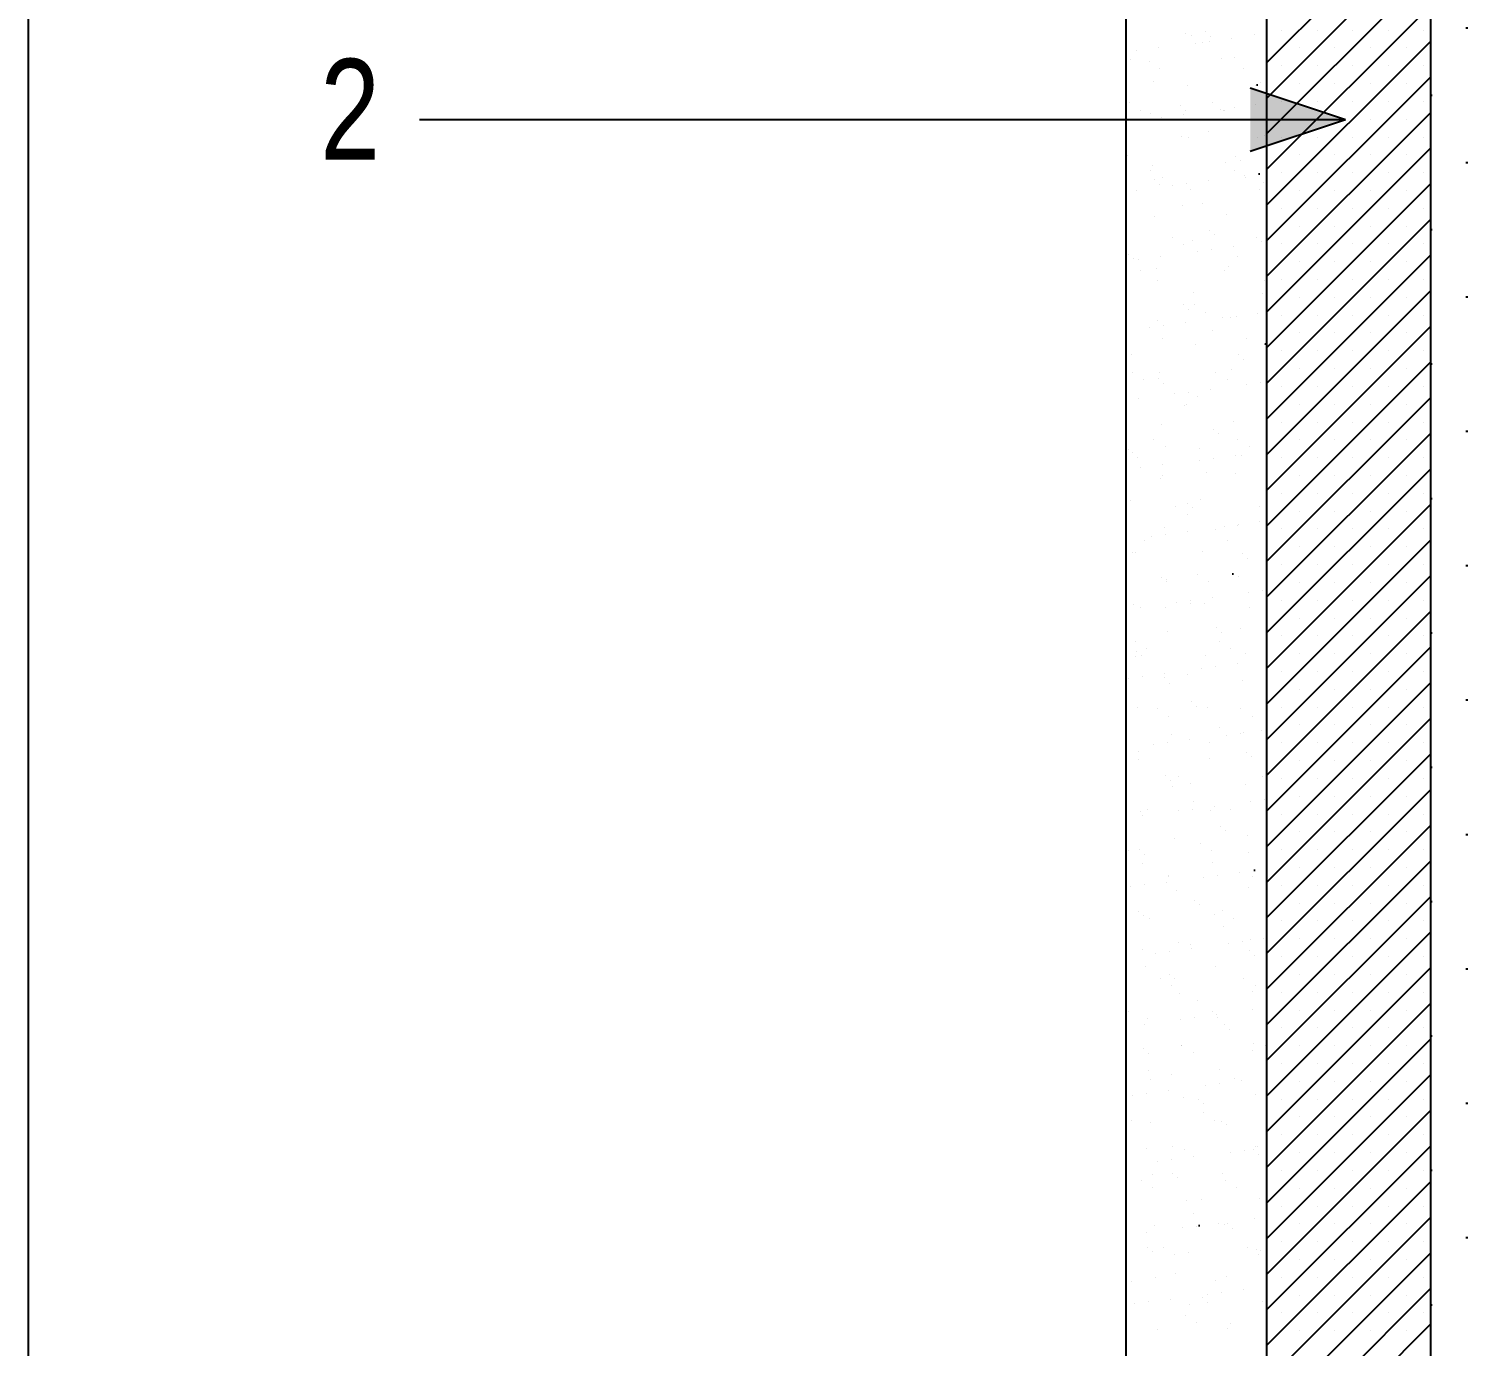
# Model space of a CAD drawing. Header units: millimetres. Extents: x -1928 to 11205, y 969 to 2843.
# Drawn here: x -1928.3 to -1841.6, y 1924.4 to 2004.3 of the extents above; entities that cross this region are included whole.
import ezdxf

# ---------------------------------------------------------------- set-up
doc = ezdxf.new("R2010")
doc.units = ezdxf.units.MM
doc.linetypes.add('DASHED', pattern=[19.05, 12.7, -6.35])
doc.linetypes.add('SOLID_LINE', pattern=[0])
for name, color, linetype in [('AHAT', 3, 'Continuous'), ('KIRMIM', 1, 'Continuous'), ('MIMARI', 2, 'SOLID_LINE'), ('YAZI', 7, 'Continuous')]:
    doc.layers.add(name, color=color, linetype=linetype)
doc.styles.add('2', font='wturkce.shx', dxfattribs={"height": 0.2})

msp = doc.modelspace()

# ---------------------------------------------------------------- hatches: boundary and pattern name
at = {"layer": 'AHAT', "linetype": 'Continuous'}
h = msp.add_hatch(dxfattribs=at)
h.set_pattern_fill('AR-SAND,_I', color=256, scale=8.148699, style=2)
h.set_pattern_definition([(37.5, (-8335.64, -735.584), (-0.513314, 15.701106), [0, -12.386022, 0, -13.852788, 0, -13.241635]), (7.5, (-8335.64, -735.584), (14.42138, 22.99682), [0, -6.681933, 0, -11.163717, 0, -4.278067]), (327.5, (-8345.663, -735.584), (25.376204, 0.046114), [0, -4.07435, 0, -14.667658, 0, -19.149442]), (317.5, (-8345.663, -735.584), (24.49602, 7.151914), [0, -2.037175, 0, -9.615464, 0, -11.000743])])
edge = h.paths.add_edge_path()
edge.add_line((-1861.742, 1856.866), (-1853.208, 1856.866))
edge.add_line((-1870.093, 1866.614), (-1870.093, 1856.866))
edge.add_line((-1870.093, 1866.614), (-1861.742, 1866.614))
edge.add_line((-1861.742, 2041.514), (-1853.208, 2041.514))
edge.add_line((-1870.093, 1856.866), (-1861.742, 1856.866))
edge.add_line((-1861.742, 2041.514), (-1861.742, 1856.866))
edge.add_line((-1853.208, 2041.514), (-1853.208, 1857.095))
at = {"layer": 'KIRMIM', "linetype": 'Continuous'}
h = msp.add_hatch(dxfattribs=at)
h.set_pattern_fill('CROSS,_I', color=256, scale=16.297397, style=2)
h.set_pattern_definition([(0, (-8335.64, -741.7406), (4.0743493, 4.0743493), [2.0371747, -6.111524]), (90, (-8334.6213, -742.759), (-4.0743493, 4.0743493), [2.0371747, -6.111524])])
edge = h.paths.add_edge_path()
edge.add_line((-1762.895, 2035.357), (-1762.895, 1855.473))
edge.add_line((-1843.272, 2035.357), (-1843.272, 1850.938))
at = {"layer": 'MIMARI', "linetype": 'Continuous'}
msp.add_hatch(color=256, dxfattribs=at).paths.add_polyline_path([(-1854.199, 2000.727), (-1854.199, 1996.878), (-1848.423, 1998.802)])

# ---------------------------------------------------------------- linework, layer by layer
at = {"layer": 'KIRMIM', "linetype": 'DASHED', "ltscale": 100}
for p, q in [((-1861.742, 2032.891), (-1861.742, 1856.866)), ((-1853.208, 2032.891), (-1853.208, 1857.095))]:
    msp.add_line(p, q, dxfattribs=at)
at = {"layer": 'MIMARI', "linetype": 'DASHED', "ltscale": 100}
msp.add_line((-1843.272, 2032.891), (-1843.272, 1857.095), dxfattribs=at)
at = {"layer": 'MIMARI', "linetype": 'Continuous'}
for p, q in [((-1853.208, 2002.268), (-1843.272, 2012.204)), ((-1853.208, 2000.107), (-1843.272, 2010.044)), ((-1853.208, 1997.947), (-1843.272, 2007.883)), ((-1853.208, 1995.786), (-1843.272, 2005.722)), ((-1852.309, 2004.248), (-1852.309, 2004.248)), ((-1850.149, 2004.248), (-1850.149, 2004.248)), ((-1847.988, 2004.248), (-1847.988, 2004.248)), ((-1845.827, 2004.248), (-1845.827, 2004.248)), ((-1843.666, 2004.248), (-1843.666, 2004.248)), ((-1858.126, 2004.023), (-1858.126, 2004.023)), ((-1857.783, 2003.921), (-1857.783, 2003.921)), ((-1857.527, 2003.456), (-1857.527, 2003.456)), ((-1857.096, 2003.483), (-1857.096, 2003.483)), ((-1856.888, 2004.142), (-1856.888, 2004.142)), ((-1856.679, 2003.568), (-1856.679, 2003.568)), ((-1856.588, 2003.867), (-1856.588, 2003.867)), ((-1855.354, 2003.742), (-1855.354, 2003.742)), ((-1853.957, 2004.003), (-1853.957, 2004.003)), ((-1853.208, 1993.625), (-1843.272, 2003.561)), ((-1861.066, 2002.99), (-1861.066, 2002.99)), ((-1859.741, 2003.164), (-1859.741, 2003.164)), ((-1855.922, 2002.495), (-1855.922, 2002.495)), ((-1855.17, 2002.568), (-1855.17, 2002.568)), ((-1851.229, 2003.167), (-1851.229, 2003.167)), ((-1849.068, 2003.167), (-1849.068, 2003.167)), ((-1846.908, 2003.167), (-1846.908, 2003.167)), ((-1844.747, 2003.167), (-1844.747, 2003.167)), ((-1861.487, 2002.437), (-1861.487, 2002.437)), ((-1860.324, 2002.336), (-1860.324, 2002.336)), ((-1859.697, 2001.898), (-1859.697, 2001.898)), ((-1854.622, 2001.907), (-1854.622, 2001.907)), ((-1852.309, 2002.087), (-1852.309, 2002.087)), ((-1850.149, 2002.087), (-1850.149, 2002.087)), ((-1847.988, 2002.087), (-1847.988, 2002.087)), ((-1845.827, 2002.087), (-1845.827, 2002.087)), ((-1843.666, 2002.087), (-1843.666, 2002.087)), ((-1860.069, 2001.138), (-1860.069, 2001.138)), ((-1858.023, 2000.882), (-1858.023, 2000.882)), ((-1853.854, 2000.862), (-1853.854, 2000.862)), ((-1853.548, 2001.082), (-1853.548, 2001.082)), ((-1853.247, 2000.806), (-1853.247, 2000.806)), ((-1853.208, 1991.464), (-1843.272, 2001.401)), ((-1851.229, 2001.006), (-1851.229, 2001.006)), ((-1849.068, 2001.006), (-1849.068, 2001.006)), ((-1846.908, 2001.006), (-1846.908, 2001.006)), ((-1844.747, 2001.006), (-1844.747, 2001.006)), ((-1848.423, 1998.802), (-1854.199, 2000.727)), ((-1852.309, 1999.926), (-1852.309, 1999.926)), ((-1850.149, 1999.926), (-1850.149, 1999.926)), ((-1847.988, 1999.926), (-1847.988, 1999.926)), ((-1845.827, 1999.926), (-1845.827, 1999.926)), ((-1843.666, 1999.926), (-1843.666, 1999.926)), ((-1861.542, 1999.831), (-1861.542, 1999.831)), ((-1860.855, 1999.393), (-1860.855, 1999.393)), ((-1860.221, 1999.196), (-1860.221, 1999.196)), ((-1858.447, 1999.651), (-1858.447, 1999.651)), ((-1858.238, 1999.143), (-1858.238, 1999.143)), ((-1858.147, 1999.376), (-1858.147, 1999.376)), ((-1856.467, 1999.84), (-1856.467, 1999.84)), ((-1856.025, 1999.434), (-1856.025, 1999.434)), ((-1855.82, 1999.354), (-1855.82, 1999.354)), ((-1855.78, 1999.402), (-1855.78, 1999.402)), ((-1855.176, 1999.546), (-1855.176, 1999.546)), ((-1853.851, 1999.72), (-1853.851, 1999.72)), ((-1853.208, 1989.304), (-1843.272, 1999.24)), ((-1848.423, 1998.802), (-1904.575, 1998.802)), ((-1860.412, 1998.857), (-1860.412, 1998.857)), ((-1859.563, 1998.968), (-1859.563, 1998.968)), ((-1848.423, 1998.802), (-1854.199, 1996.878)), ((-1851.229, 1998.846), (-1851.229, 1998.846)), ((-1849.068, 1998.846), (-1849.068, 1998.846)), ((-1846.908, 1998.846), (-1846.908, 1998.846)), ((-1844.747, 1998.846), (-1844.747, 1998.846)), ((-1858.381, 1997.817), (-1858.381, 1997.817)), ((-1857.921, 1997.742), (-1857.921, 1997.742)), ((-1856.729, 1998.077), (-1856.729, 1998.077)), ((-1853.752, 1997.722), (-1853.752, 1997.722)), ((-1853.305, 1997.826), (-1853.305, 1997.826)), ((-1852.309, 1997.765), (-1852.309, 1997.765)), ((-1850.149, 1997.765), (-1850.149, 1997.765)), ((-1847.988, 1997.765), (-1847.988, 1997.765)), ((-1845.827, 1997.765), (-1845.827, 1997.765)), ((-1843.666, 1997.765), (-1843.666, 1997.765)), ((-1861.628, 1996.646), (-1861.628, 1996.646)), ((-1855.107, 1996.59), (-1855.107, 1996.59)), ((-1853.208, 1987.143), (-1843.272, 1997.079)), ((-1851.229, 1996.685), (-1851.229, 1996.685)), ((-1849.068, 1996.685), (-1849.068, 1996.685)), ((-1846.908, 1996.685), (-1846.908, 1996.685)), ((-1844.747, 1996.685), (-1844.747, 1996.685)), ((-1860.226, 1995.75), (-1860.226, 1995.75)), ((-1860.119, 1996.056), (-1860.119, 1996.056)), ((-1855.717, 1996.214), (-1855.717, 1996.214)), ((-1855.151, 1995.759), (-1855.151, 1995.759)), ((-1854.806, 1996.315), (-1854.806, 1996.315)), ((-1852.309, 1995.605), (-1852.309, 1995.605)), ((-1850.149, 1995.605), (-1850.149, 1995.605)), ((-1847.988, 1995.605), (-1847.988, 1995.605)), ((-1845.827, 1995.605), (-1845.827, 1995.605)), ((-1843.666, 1995.605), (-1843.666, 1995.605)), ((-1860.006, 1995.16), (-1860.006, 1995.16)), ((-1859.705, 1994.885), (-1859.705, 1994.885)), ((-1859.539, 1995.312), (-1859.539, 1995.312)), ((-1858.909, 1994.835), (-1858.909, 1994.835)), ((-1858.061, 1994.946), (-1858.061, 1994.946)), ((-1856.736, 1995.121), (-1856.736, 1995.121)), ((-1854.522, 1995.412), (-1854.522, 1995.412)), ((-1854.463, 1995.321), (-1854.463, 1995.321)), ((-1853.674, 1995.524), (-1853.674, 1995.524)), ((-1853.388, 1995.016), (-1853.388, 1995.016)), ((-1853.208, 1984.982), (-1843.272, 1994.918)), ((-1861.123, 1994.543), (-1861.123, 1994.543)), ((-1857.818, 1994.602), (-1857.818, 1994.602)), ((-1853.649, 1994.582), (-1853.649, 1994.582)), ((-1851.229, 1994.524), (-1851.229, 1994.524)), ((-1849.068, 1994.524), (-1849.068, 1994.524)), ((-1846.908, 1994.524), (-1846.908, 1994.524)), ((-1844.747, 1994.524), (-1844.747, 1994.524)), ((-1858.288, 1993.585), (-1858.288, 1993.585)), ((-1857.064, 1993.736), (-1857.064, 1993.736)), ((-1855.614, 1993.074), (-1855.614, 1993.074)), ((-1852.309, 1993.444), (-1852.309, 1993.444)), ((-1850.149, 1993.444), (-1850.149, 1993.444)), ((-1847.988, 1993.444), (-1847.988, 1993.444)), ((-1845.827, 1993.444), (-1845.827, 1993.444)), ((-1843.666, 1993.444), (-1843.666, 1993.444)), ((-1860.016, 1992.915), (-1860.016, 1992.915)), ((-1856.665, 1992.099), (-1856.665, 1992.099)), ((-1853.208, 1982.821), (-1843.272, 1992.758)), ((-1851.229, 1992.363), (-1851.229, 1992.363)), ((-1849.068, 1992.363), (-1849.068, 1992.363)), ((-1846.908, 1992.363), (-1846.908, 1992.363)), ((-1844.747, 1992.363), (-1844.747, 1992.363)), ((-1858.91, 1991.668), (-1858.91, 1991.668)), ((-1858.222, 1991.231), (-1858.222, 1991.231)), ((-1857.715, 1991.462), (-1857.715, 1991.462)), ((-1856.365, 1991.824), (-1856.365, 1991.824)), ((-1853.834, 1991.678), (-1853.834, 1991.678)), ((-1853.546, 1991.442), (-1853.546, 1991.442)), ((-1852.309, 1991.283), (-1852.309, 1991.283)), ((-1850.149, 1991.283), (-1850.149, 1991.283)), ((-1847.988, 1991.283), (-1847.988, 1991.283)), ((-1845.827, 1991.283), (-1845.827, 1991.283)), ((-1843.666, 1991.283), (-1843.666, 1991.283)), ((-1861.565, 1990.669), (-1861.565, 1990.669)), ((-1861.264, 1990.393), (-1861.264, 1990.393)), ((-1860.945, 1990.347), (-1860.945, 1990.347)), ((-1859.62, 1990.521), (-1859.62, 1990.521)), ((-1857.406, 1990.813), (-1857.406, 1990.813)), ((-1856.558, 1990.925), (-1856.558, 1990.925)), ((-1855.233, 1991.099), (-1855.233, 1991.099)), ((-1854.947, 1990.525), (-1854.947, 1990.525)), ((-1853.208, 1980.661), (-1843.272, 1990.597)), ((-1860.824, 1989.645), (-1860.824, 1989.645)), ((-1859.913, 1989.775), (-1859.913, 1989.775)), ((-1855.748, 1989.654), (-1855.748, 1989.654)), ((-1855.512, 1989.934), (-1855.512, 1989.934)), ((-1851.229, 1990.203), (-1851.229, 1990.203)), ((-1849.068, 1990.203), (-1849.068, 1990.203)), ((-1846.908, 1990.203), (-1846.908, 1990.203)), ((-1844.747, 1990.203), (-1844.747, 1990.203)), ((-1859.846, 1989.094), (-1859.846, 1989.094)), ((-1853.325, 1989.038), (-1853.325, 1989.038)), ((-1852.309, 1989.122), (-1852.309, 1989.122)), ((-1850.149, 1989.122), (-1850.149, 1989.122)), ((-1847.988, 1989.122), (-1847.988, 1989.122)), ((-1845.827, 1989.122), (-1845.827, 1989.122)), ((-1843.666, 1989.122), (-1843.666, 1989.122)), ((-1857.613, 1988.321), (-1857.613, 1988.321)), ((-1853.444, 1988.301), (-1853.444, 1988.301)), ((-1853.208, 1978.5), (-1843.272, 1988.436)), ((-1851.229, 1988.042), (-1851.229, 1988.042)), ((-1849.068, 1988.042), (-1849.068, 1988.042)), ((-1846.908, 1988.042), (-1846.908, 1988.042)), ((-1844.747, 1988.042), (-1844.747, 1988.042)), ((-1858.224, 1987.608), (-1858.224, 1987.608)), ((-1857.924, 1987.333), (-1857.924, 1987.333)), ((-1857.593, 1987.587), (-1857.593, 1987.587)), ((-1856.906, 1987.15), (-1856.906, 1987.15)), ((-1855.055, 1986.903), (-1855.055, 1986.903)), ((-1853.73, 1987.077), (-1853.73, 1987.077)), ((-1852.309, 1986.962), (-1852.309, 1986.962)), ((-1850.149, 1986.962), (-1850.149, 1986.962)), ((-1847.988, 1986.962), (-1847.988, 1986.962)), ((-1845.827, 1986.962), (-1845.827, 1986.962)), ((-1843.666, 1986.962), (-1843.666, 1986.962)), ((-1860.291, 1986.214), (-1860.291, 1986.214)), ((-1859.811, 1986.635), (-1859.811, 1986.635)), ((-1859.442, 1986.325), (-1859.442, 1986.325)), ((-1858.117, 1986.5), (-1858.117, 1986.5)), ((-1856.506, 1986.033), (-1856.506, 1986.033)), ((-1855.904, 1986.791), (-1855.904, 1986.791)), ((-1855.409, 1986.793), (-1855.409, 1986.793)), ((-1853.208, 1976.339), (-1843.272, 1986.275)), ((-1859.507, 1985.564), (-1859.507, 1985.564)), ((-1857.51, 1985.181), (-1857.51, 1985.181)), ((-1854.432, 1985.573), (-1854.432, 1985.573)), ((-1853.341, 1985.161), (-1853.341, 1985.161)), ((-1851.229, 1985.881), (-1851.229, 1985.881)), ((-1849.068, 1985.881), (-1849.068, 1985.881)), ((-1846.908, 1985.881), (-1846.908, 1985.881)), ((-1844.747, 1985.881), (-1844.747, 1985.881)), ((-1861.405, 1984.603), (-1861.405, 1984.603)), ((-1854.884, 1984.547), (-1854.884, 1984.547)), ((-1852.309, 1984.801), (-1852.309, 1984.801)), ((-1850.149, 1984.801), (-1850.149, 1984.801)), ((-1847.988, 1984.801), (-1847.988, 1984.801)), ((-1845.827, 1984.801), (-1845.827, 1984.801)), ((-1843.666, 1984.801), (-1843.666, 1984.801)), ((-1861.352, 1983.497), (-1861.352, 1983.497)), ((-1859.708, 1983.495), (-1859.708, 1983.495)), ((-1856.277, 1983.506), (-1856.277, 1983.506)), ((-1855.306, 1983.653), (-1855.306, 1983.653)), ((-1854.584, 1984.272), (-1854.584, 1984.272)), ((-1853.208, 1974.178), (-1843.272, 1984.115)), ((-1851.229, 1983.72), (-1851.229, 1983.72)), ((-1849.068, 1983.72), (-1849.068, 1983.72)), ((-1846.908, 1983.72), (-1846.908, 1983.72)), ((-1844.747, 1983.72), (-1844.747, 1983.72)), ((-1860.665, 1983.059), (-1860.665, 1983.059)), ((-1859.783, 1983.117), (-1859.783, 1983.117)), ((-1859.483, 1982.841), (-1859.483, 1982.841)), ((-1855.59, 1983.069), (-1855.59, 1983.069)), ((-1854.401, 1982.769), (-1854.401, 1982.769)), ((-1853.553, 1982.881), (-1853.553, 1982.881)), ((-1852.309, 1982.64), (-1852.309, 1982.64)), ((-1850.149, 1982.64), (-1850.149, 1982.64)), ((-1847.988, 1982.64), (-1847.988, 1982.64)), ((-1845.827, 1982.64), (-1845.827, 1982.64)), ((-1843.666, 1982.64), (-1843.666, 1982.64)), ((-1861.673, 1981.987), (-1861.673, 1981.987)), ((-1861.002, 1981.9), (-1861.002, 1981.9)), ((-1858.788, 1982.192), (-1858.788, 1982.192)), ((-1857.94, 1982.303), (-1857.94, 1982.303)), ((-1857.407, 1982.041), (-1857.407, 1982.041)), ((-1856.615, 1982.478), (-1856.615, 1982.478)), ((-1853.238, 1982.021), (-1853.238, 1982.021)), ((-1853.208, 1972.018), (-1843.272, 1981.954)), ((-1858.191, 1981.483), (-1858.191, 1981.483)), ((-1858.065, 1981.542), (-1858.065, 1981.542)), ((-1851.229, 1981.56), (-1851.229, 1981.56)), ((-1849.068, 1981.56), (-1849.068, 1981.56)), ((-1846.908, 1981.56), (-1846.908, 1981.56)), ((-1844.747, 1981.56), (-1844.747, 1981.56)), ((-1859.606, 1980.354), (-1859.606, 1980.354)), ((-1856.443, 1980.056), (-1856.443, 1980.056)), ((-1855.204, 1980.513), (-1855.204, 1980.513)), ((-1852.309, 1980.479), (-1852.309, 1980.479)), ((-1850.149, 1980.479), (-1850.149, 1980.479)), ((-1847.988, 1980.479), (-1847.988, 1980.479)), ((-1845.827, 1980.479), (-1845.827, 1980.479)), ((-1843.666, 1980.479), (-1843.666, 1980.479)), ((-1860.036, 1979.416), (-1860.036, 1979.416)), ((-1856.142, 1979.78), (-1856.142, 1979.78)), ((-1854.961, 1979.425), (-1854.961, 1979.425)), ((-1853.208, 1969.857), (-1843.272, 1979.793)), ((-1851.229, 1979.399), (-1851.229, 1979.399)), ((-1849.068, 1979.399), (-1849.068, 1979.399)), ((-1846.908, 1979.399), (-1846.908, 1979.399)), ((-1844.747, 1979.399), (-1844.747, 1979.399)), ((-1861.571, 1978.846), (-1861.571, 1978.846)), ((-1861.342, 1978.625), (-1861.342, 1978.625)), ((-1861.042, 1978.35), (-1861.042, 1978.35)), ((-1859.349, 1978.978), (-1859.349, 1978.978)), ((-1857.305, 1978.901), (-1857.305, 1978.901)), ((-1856.437, 1978.282), (-1856.437, 1978.282)), ((-1855.112, 1978.456), (-1855.112, 1978.456)), ((-1854.724, 1978.481), (-1854.724, 1978.481)), ((-1854.274, 1978.988), (-1854.274, 1978.988)), ((-1852.309, 1978.319), (-1852.309, 1978.319)), ((-1850.149, 1978.319), (-1850.149, 1978.319)), ((-1847.988, 1978.319), (-1847.988, 1978.319)), ((-1845.827, 1978.319), (-1845.827, 1978.319)), ((-1843.666, 1978.319), (-1843.666, 1978.319)), ((-1861.672, 1977.592), (-1861.672, 1977.592)), ((-1860.824, 1977.704), (-1860.824, 1977.704)), ((-1859.499, 1977.878), (-1859.499, 1977.878)), ((-1857.285, 1978.17), (-1857.285, 1978.17)), ((-1856.875, 1977.402), (-1856.875, 1977.402)), ((-1855.101, 1977.373), (-1855.101, 1977.373)), ((-1853.208, 1967.696), (-1843.272, 1977.632)), ((-1859.624, 1977.051), (-1859.624, 1977.051)), ((-1859.503, 1977.214), (-1859.503, 1977.214)), ((-1851.229, 1977.238), (-1851.229, 1977.238)), ((-1849.068, 1977.238), (-1849.068, 1977.238)), ((-1846.908, 1977.238), (-1846.908, 1977.238)), ((-1844.747, 1977.238), (-1844.747, 1977.238)), ((-1861.468, 1975.706), (-1861.468, 1975.706)), ((-1857.202, 1975.761), (-1857.202, 1975.761)), ((-1852.309, 1976.158), (-1852.309, 1976.158)), ((-1850.149, 1976.158), (-1850.149, 1976.158)), ((-1847.988, 1976.158), (-1847.988, 1976.158)), ((-1845.827, 1976.158), (-1845.827, 1976.158)), ((-1843.666, 1976.158), (-1843.666, 1976.158)), ((-1858.72, 1975.335), (-1858.72, 1975.335)), ((-1858.033, 1974.897), (-1858.033, 1974.897)), ((-1858.002, 1975.564), (-1858.002, 1975.564)), ((-1857.701, 1975.289), (-1857.701, 1975.289)), ((-1853.645, 1975.344), (-1853.645, 1975.344)), ((-1853.208, 1965.535), (-1843.272, 1975.472)), ((-1851.229, 1975.077), (-1851.229, 1975.077)), ((-1849.068, 1975.077), (-1849.068, 1975.077)), ((-1846.908, 1975.077), (-1846.908, 1975.077)), ((-1844.747, 1975.077), (-1844.747, 1975.077)), ((-1859.4, 1974.074), (-1859.4, 1974.074)), ((-1856.283, 1973.99), (-1856.283, 1973.99)), ((-1855.783, 1974.148), (-1855.783, 1974.148)), ((-1854.998, 1974.233), (-1854.998, 1974.233)), ((-1854.934, 1974.26), (-1854.934, 1974.26)), ((-1853.61, 1974.434), (-1853.61, 1974.434)), ((-1852.309, 1973.997), (-1852.309, 1973.997)), ((-1850.149, 1973.997), (-1850.149, 1973.997)), ((-1847.988, 1973.997), (-1847.988, 1973.997)), ((-1845.827, 1973.997), (-1845.827, 1973.997)), ((-1843.666, 1973.997), (-1843.666, 1973.997)), ((-1860.634, 1973.312), (-1860.634, 1973.312)), ((-1860.17, 1973.571), (-1860.17, 1973.571)), ((-1859.321, 1973.682), (-1859.321, 1973.682)), ((-1857.996, 1973.857), (-1857.996, 1973.857)), ((-1855.559, 1973.321), (-1855.559, 1973.321)), ((-1853.208, 1963.375), (-1843.272, 1973.311)), ((-1861.365, 1972.566), (-1861.365, 1972.566)), ((-1861.183, 1972.56), (-1861.183, 1972.56)), ((-1857.099, 1972.62), (-1857.099, 1972.62)), ((-1854.661, 1972.504), (-1854.661, 1972.504)), ((-1854.361, 1972.228), (-1854.361, 1972.228)), ((-1851.229, 1972.917), (-1851.229, 1972.917)), ((-1849.068, 1972.917), (-1849.068, 1972.917)), ((-1846.908, 1972.917), (-1846.908, 1972.917)), ((-1844.747, 1972.917), (-1844.747, 1972.917)), ((-1852.309, 1971.836), (-1852.309, 1971.836)), ((-1850.149, 1971.836), (-1850.149, 1971.836)), ((-1847.988, 1971.836), (-1847.988, 1971.836)), ((-1845.827, 1971.836), (-1845.827, 1971.836)), ((-1843.666, 1971.836), (-1843.666, 1971.836)), ((-1859.56, 1971.073), (-1859.56, 1971.073)), ((-1859.298, 1970.934), (-1859.298, 1970.934)), ((-1859.26, 1970.798), (-1859.26, 1970.798)), ((-1857.404, 1971.254), (-1857.404, 1971.254)), ((-1856.717, 1970.816), (-1856.717, 1970.816)), ((-1854.896, 1971.092), (-1854.896, 1971.092)), ((-1853.208, 1961.214), (-1843.272, 1971.15)), ((-1851.229, 1970.756), (-1851.229, 1970.756)), ((-1849.068, 1970.756), (-1849.068, 1970.756)), ((-1846.908, 1970.756), (-1846.908, 1970.756)), ((-1844.747, 1970.756), (-1844.747, 1970.756)), ((-1858.667, 1969.549), (-1858.667, 1969.549)), ((-1857.819, 1969.66), (-1857.819, 1969.66)), ((-1856.494, 1969.835), (-1856.494, 1969.835)), ((-1854.28, 1970.126), (-1854.28, 1970.126)), ((-1853.432, 1970.238), (-1853.432, 1970.238)), ((-1852.309, 1969.676), (-1852.309, 1969.676)), ((-1850.149, 1969.676), (-1850.149, 1969.676)), ((-1847.988, 1969.676), (-1847.988, 1969.676)), ((-1845.827, 1969.676), (-1845.827, 1969.676)), ((-1843.666, 1969.676), (-1843.666, 1969.676)), ((-1861.263, 1969.426), (-1861.263, 1969.426)), ((-1860.881, 1969.257), (-1860.881, 1969.257)), ((-1859.318, 1969.231), (-1859.318, 1969.231)), ((-1857.842, 1969.499), (-1857.842, 1969.499)), ((-1856.997, 1969.48), (-1856.997, 1969.48)), ((-1854.242, 1969.24), (-1854.242, 1969.24)), ((-1853.208, 1959.053), (-1843.272, 1968.989)), ((-1856.22, 1968.012), (-1856.22, 1968.012)), ((-1854.793, 1967.952), (-1854.793, 1967.952)), ((-1851.229, 1968.595), (-1851.229, 1968.595)), ((-1849.068, 1968.595), (-1849.068, 1968.595)), ((-1846.908, 1968.595), (-1846.908, 1968.595)), ((-1844.747, 1968.595), (-1844.747, 1968.595)), ((-1861.163, 1967.164), (-1861.163, 1967.164)), ((-1859.195, 1967.794), (-1859.195, 1967.794)), ((-1856.088, 1967.173), (-1856.088, 1967.173)), ((-1855.92, 1967.737), (-1855.92, 1967.737)), ((-1852.309, 1967.515), (-1852.309, 1967.515)), ((-1850.149, 1967.515), (-1850.149, 1967.515)), ((-1847.988, 1967.515), (-1847.988, 1967.515)), ((-1845.827, 1967.515), (-1845.827, 1967.515)), ((-1843.666, 1967.515), (-1843.666, 1967.515)), ((-1861.16, 1966.285), (-1861.16, 1966.285)), ((-1861.119, 1966.582), (-1861.119, 1966.582)), ((-1860.819, 1966.307), (-1860.819, 1966.307)), ((-1860.476, 1966.726), (-1860.476, 1966.726)), ((-1856.894, 1966.34), (-1856.894, 1966.34)), ((-1855.4, 1966.735), (-1855.4, 1966.735)), ((-1854.502, 1966.438), (-1854.502, 1966.438)), ((-1853.208, 1956.892), (-1843.272, 1966.829)), ((-1851.229, 1966.434), (-1851.229, 1966.434)), ((-1849.068, 1966.434), (-1849.068, 1966.434)), ((-1846.908, 1966.434), (-1846.908, 1966.434)), ((-1844.747, 1966.434), (-1844.747, 1966.434)), ((-1859.378, 1965.235), (-1859.378, 1965.235)), ((-1857.164, 1965.527), (-1857.164, 1965.527)), ((-1856.316, 1965.639), (-1856.316, 1965.639)), ((-1854.991, 1965.813), (-1854.991, 1965.813)), ((-1852.309, 1965.354), (-1852.309, 1965.354)), ((-1850.149, 1965.354), (-1850.149, 1965.354)), ((-1847.988, 1965.354), (-1847.988, 1965.354)), ((-1845.827, 1965.354), (-1845.827, 1965.354)), ((-1843.666, 1965.354), (-1843.666, 1965.354)), ((-1861.551, 1964.949), (-1861.551, 1964.949)), ((-1860.703, 1965.061), (-1860.703, 1965.061)), ((-1859.401, 1965.007), (-1859.401, 1965.007)), ((-1859.092, 1964.653), (-1859.092, 1964.653)), ((-1858.001, 1965.15), (-1858.001, 1965.15)), ((-1854.69, 1964.812), (-1854.69, 1964.812)), ((-1853.208, 1954.732), (-1843.272, 1964.668)), ((-1857.779, 1963.521), (-1857.779, 1963.521)), ((-1851.229, 1964.274), (-1851.229, 1964.274)), ((-1849.068, 1964.274), (-1849.068, 1964.274)), ((-1846.908, 1964.274), (-1846.908, 1964.274)), ((-1844.747, 1964.274), (-1844.747, 1964.274)), ((-1861.057, 1963.145), (-1861.057, 1963.145)), ((-1859.847, 1963.083), (-1859.847, 1963.083)), ((-1859.159, 1962.645), (-1859.159, 1962.645)), ((-1857.478, 1963.246), (-1857.478, 1963.246)), ((-1856.792, 1963.2), (-1856.792, 1963.2)), ((-1854.771, 1963.092), (-1854.771, 1963.092)), ((-1854.084, 1962.654), (-1854.084, 1962.654)), ((-1852.309, 1963.193), (-1852.309, 1963.193)), ((-1850.149, 1963.193), (-1850.149, 1963.193)), ((-1847.988, 1963.193), (-1847.988, 1963.193)), ((-1845.827, 1963.193), (-1845.827, 1963.193)), ((-1843.666, 1963.193), (-1843.666, 1963.193)), ((-1856.061, 1961.947), (-1856.061, 1961.947)), ((-1853.489, 1961.791), (-1853.489, 1961.791)), ((-1853.208, 1952.571), (-1843.272, 1962.507)), ((-1851.229, 1962.113), (-1851.229, 1962.113)), ((-1849.068, 1962.113), (-1849.068, 1962.113)), ((-1846.908, 1962.113), (-1846.908, 1962.113)), ((-1844.747, 1962.113), (-1844.747, 1962.113)), ((-1860.049, 1960.928), (-1860.049, 1960.928)), ((-1859.2, 1961.039), (-1859.2, 1961.039)), ((-1858.99, 1961.513), (-1858.99, 1961.513)), ((-1857.875, 1961.214), (-1857.875, 1961.214)), ((-1856.685, 1961.069), (-1856.685, 1961.069)), ((-1855.662, 1961.505), (-1855.662, 1961.505)), ((-1854.814, 1961.617), (-1854.814, 1961.617)), ((-1854.588, 1961.672), (-1854.588, 1961.672)), ((-1852.309, 1961.033), (-1852.309, 1961.033)), ((-1850.149, 1961.033), (-1850.149, 1961.033)), ((-1847.988, 1961.033), (-1847.988, 1961.033)), ((-1845.827, 1961.033), (-1845.827, 1961.033)), ((-1843.666, 1961.033), (-1843.666, 1961.033)), ((-1860.96, 1960.516), (-1860.96, 1960.516)), ((-1860.955, 1960.005), (-1860.955, 1960.005)), ((-1856.689, 1960.059), (-1856.689, 1960.059)), ((-1854.439, 1960.46), (-1854.439, 1960.46)), ((-1854.138, 1960.185), (-1854.138, 1960.185)), ((-1853.208, 1950.41), (-1843.272, 1960.346)), ((-1851.229, 1959.952), (-1851.229, 1959.952)), ((-1849.068, 1959.952), (-1849.068, 1959.952)), ((-1846.908, 1959.952), (-1846.908, 1959.952)), ((-1844.747, 1959.952), (-1844.747, 1959.952)), ((-1859.338, 1959.03), (-1859.338, 1959.03)), ((-1859.037, 1958.754), (-1859.037, 1958.754)), ((-1858.887, 1958.373), (-1858.887, 1958.373)), ((-1858.53, 1959.002), (-1858.53, 1959.002)), ((-1857.843, 1958.564), (-1857.843, 1958.564)), ((-1854.485, 1958.531), (-1854.485, 1958.531)), ((-1853.455, 1959.011), (-1853.455, 1959.011)), ((-1852.309, 1958.872), (-1852.309, 1958.872)), ((-1850.149, 1958.872), (-1850.149, 1958.872)), ((-1847.988, 1958.872), (-1847.988, 1958.872)), ((-1845.827, 1958.872), (-1845.827, 1958.872)), ((-1843.666, 1958.872), (-1843.666, 1958.872)), ((-1857.619, 1957.455), (-1857.619, 1957.455)), ((-1854.159, 1957.483), (-1854.159, 1957.483)), ((-1853.311, 1957.595), (-1853.311, 1957.595)), ((-1853.208, 1948.249), (-1843.272, 1958.186)), ((-1851.229, 1957.791), (-1851.229, 1957.791)), ((-1849.068, 1957.791), (-1849.068, 1957.791)), ((-1846.908, 1957.791), (-1846.908, 1957.791)), ((-1844.747, 1957.791), (-1844.747, 1957.791)), ((-1860.852, 1956.865), (-1860.852, 1956.865)), ((-1860.76, 1956.614), (-1860.76, 1956.614)), ((-1860.444, 1956.979), (-1860.444, 1956.979)), ((-1858.546, 1956.906), (-1858.546, 1956.906)), ((-1857.698, 1957.017), (-1857.698, 1957.017)), ((-1856.586, 1956.919), (-1856.586, 1956.919)), ((-1856.373, 1957.192), (-1856.373, 1957.192)), ((-1855.369, 1956.988), (-1855.369, 1956.988)), ((-1852.309, 1956.711), (-1852.309, 1956.711)), ((-1850.149, 1956.711), (-1850.149, 1956.711)), ((-1847.988, 1956.711), (-1847.988, 1956.711)), ((-1845.827, 1956.711), (-1845.827, 1956.711)), ((-1843.666, 1956.711), (-1843.666, 1956.711)), ((-1855.997, 1955.969), (-1855.997, 1955.969)), ((-1855.697, 1955.694), (-1855.697, 1955.694)), ((-1853.208, 1946.089), (-1843.272, 1956.025)), ((-1858.784, 1955.233), (-1858.784, 1955.233)), ((-1857.214, 1954.921), (-1857.214, 1954.921)), ((-1854.382, 1955.391), (-1854.382, 1955.391)), ((-1851.229, 1955.631), (-1851.229, 1955.631)), ((-1849.068, 1955.631), (-1849.068, 1955.631)), ((-1846.908, 1955.631), (-1846.908, 1955.631)), ((-1844.747, 1955.631), (-1844.747, 1955.631)), ((-1861.602, 1954.474), (-1861.602, 1954.474)), ((-1860.897, 1954.538), (-1860.897, 1954.538)), ((-1860.596, 1954.263), (-1860.596, 1954.263)), ((-1856.527, 1954.483), (-1856.527, 1954.483)), ((-1854.279, 1954.394), (-1854.279, 1954.394)), ((-1852.309, 1954.55), (-1852.309, 1954.55)), ((-1850.149, 1954.55), (-1850.149, 1954.55)), ((-1847.988, 1954.55), (-1847.988, 1954.55)), ((-1845.827, 1954.55), (-1845.827, 1954.55)), ((-1843.666, 1954.55), (-1843.666, 1954.55)), ((-1860.75, 1953.725), (-1860.75, 1953.725)), ((-1856.484, 1953.779), (-1856.484, 1953.779)), ((-1854.87, 1953.17), (-1854.87, 1953.17)), ((-1853.208, 1943.928), (-1843.272, 1953.864)), ((-1851.229, 1953.47), (-1851.229, 1953.47)), ((-1849.068, 1953.47), (-1849.068, 1953.47)), ((-1846.908, 1953.47), (-1846.908, 1953.47)), ((-1844.747, 1953.47), (-1844.747, 1953.47)), ((-1861.43, 1952.306), (-1861.43, 1952.306)), ((-1860.582, 1952.418), (-1860.582, 1952.418)), ((-1859.257, 1952.592), (-1859.257, 1952.592)), ((-1859.178, 1952.964), (-1859.178, 1952.964)), ((-1859.128, 1952.897), (-1859.128, 1952.897)), ((-1857.043, 1952.884), (-1857.043, 1952.884)), ((-1856.195, 1952.996), (-1856.195, 1952.996)), ((-1854.28, 1952.251), (-1854.28, 1952.251)), ((-1854.053, 1952.907), (-1854.053, 1952.907)), ((-1852.309, 1952.39), (-1852.309, 1952.39)), ((-1850.149, 1952.39), (-1850.149, 1952.39)), ((-1847.988, 1952.39), (-1847.988, 1952.39)), ((-1845.827, 1952.39), (-1845.827, 1952.39)), ((-1843.666, 1952.39), (-1843.666, 1952.39)), ((-1858.682, 1952.092), (-1858.682, 1952.092)), ((-1857.556, 1951.478), (-1857.556, 1951.478)), ((-1853.208, 1941.767), (-1843.272, 1951.703)), ((-1860.973, 1950.83), (-1860.973, 1950.83)), ((-1860.647, 1950.584), (-1860.647, 1950.584)), ((-1857.256, 1951.202), (-1857.256, 1951.202)), ((-1856.381, 1950.639), (-1856.381, 1950.639)), ((-1855.898, 1950.84), (-1855.898, 1950.84)), ((-1851.229, 1951.309), (-1851.229, 1951.309)), ((-1849.068, 1951.309), (-1849.068, 1951.309)), ((-1846.908, 1951.309), (-1846.908, 1951.309)), ((-1844.747, 1951.309), (-1844.747, 1951.309)), ((-1860.286, 1950.393), (-1860.286, 1950.393)), ((-1855.838, 1949.903), (-1855.838, 1949.903)), ((-1855.211, 1950.402), (-1855.211, 1950.402)), ((-1852.309, 1950.229), (-1852.309, 1950.229)), ((-1850.149, 1950.229), (-1850.149, 1950.229)), ((-1847.988, 1950.229), (-1847.988, 1950.229)), ((-1845.827, 1950.229), (-1845.827, 1950.229)), ((-1843.666, 1950.229), (-1843.666, 1950.229)), ((-1858.579, 1948.952), (-1858.579, 1948.952)), ((-1857.812, 1948.816), (-1857.812, 1948.816)), ((-1855.541, 1948.862), (-1855.541, 1948.862)), ((-1854.693, 1948.974), (-1854.693, 1948.974)), ((-1854.177, 1949.111), (-1854.177, 1949.111)), ((-1853.368, 1949.148), (-1853.368, 1949.148)), ((-1853.208, 1939.606), (-1843.272, 1949.543)), ((-1851.229, 1949.148), (-1851.229, 1949.148)), ((-1849.068, 1949.148), (-1849.068, 1949.148)), ((-1846.908, 1949.148), (-1846.908, 1949.148)), ((-1844.747, 1949.148), (-1844.747, 1949.148)), ((-1860.737, 1948.473), (-1860.737, 1948.473)), ((-1859.928, 1948.285), (-1859.928, 1948.285)), ((-1859.079, 1948.396), (-1859.079, 1948.396)), ((-1857.755, 1948.571), (-1857.755, 1948.571)), ((-1854.216, 1948.417), (-1854.216, 1948.417)), ((-1853.915, 1948.141), (-1853.915, 1948.141)), ((-1852.309, 1948.068), (-1852.309, 1948.068)), ((-1850.149, 1948.068), (-1850.149, 1948.068)), ((-1847.988, 1948.068), (-1847.988, 1948.068)), ((-1845.827, 1948.068), (-1845.827, 1948.068)), ((-1843.666, 1948.068), (-1843.666, 1948.068)), ((-1860.544, 1947.444), (-1860.544, 1947.444)), ((-1856.278, 1947.499), (-1856.278, 1947.499)), ((-1853.208, 1937.446), (-1843.272, 1947.382)), ((-1859.657, 1946.749), (-1859.657, 1946.749)), ((-1859.115, 1946.986), (-1859.115, 1946.986)), ((-1858.97, 1946.312), (-1858.97, 1946.312)), ((-1858.815, 1946.711), (-1858.815, 1946.711)), ((-1854.582, 1946.759), (-1854.582, 1946.759)), ((-1853.894, 1946.321), (-1853.894, 1946.321)), ((-1851.229, 1946.988), (-1851.229, 1946.988)), ((-1849.068, 1946.988), (-1849.068, 1946.988)), ((-1846.908, 1946.988), (-1846.908, 1946.988)), ((-1844.747, 1946.988), (-1844.747, 1946.988)), ((-1858.476, 1945.812), (-1858.476, 1945.812)), ((-1857.397, 1945.412), (-1857.397, 1945.412)), ((-1854.074, 1945.971), (-1854.074, 1945.971)), ((-1852.309, 1945.907), (-1852.309, 1945.907)), ((-1850.149, 1945.907), (-1850.149, 1945.907)), ((-1847.988, 1945.907), (-1847.988, 1945.907)), ((-1845.827, 1945.907), (-1845.827, 1945.907)), ((-1843.666, 1945.907), (-1843.666, 1945.907)), ((-1861.571, 1944.726), (-1861.571, 1944.726)), ((-1856.496, 1944.735), (-1856.496, 1944.735)), ((-1856.252, 1944.549), (-1856.252, 1944.549)), ((-1854.038, 1944.84), (-1854.038, 1944.84)), ((-1853.208, 1935.285), (-1843.272, 1945.221)), ((-1851.229, 1944.827), (-1851.229, 1944.827)), ((-1849.068, 1944.827), (-1849.068, 1944.827)), ((-1846.908, 1944.827), (-1846.908, 1944.827)), ((-1844.747, 1944.827), (-1844.747, 1944.827)), ((-1860.639, 1943.971), (-1860.639, 1943.971)), ((-1860.442, 1944.304), (-1860.442, 1944.304)), ((-1858.425, 1944.263), (-1858.425, 1944.263)), ((-1857.577, 1944.374), (-1857.577, 1944.374)), ((-1856.176, 1944.358), (-1856.176, 1944.358)), ((-1855.775, 1943.925), (-1855.775, 1943.925)), ((-1855.474, 1943.65), (-1855.474, 1943.65)), ((-1852.309, 1943.747), (-1852.309, 1943.747)), ((-1850.149, 1943.747), (-1850.149, 1943.747)), ((-1847.988, 1943.747), (-1847.988, 1943.747)), ((-1845.827, 1943.747), (-1845.827, 1943.747)), ((-1843.666, 1943.747), (-1843.666, 1943.747)), ((-1858.374, 1942.672), (-1858.374, 1942.672)), ((-1858.341, 1942.668), (-1858.341, 1942.668)), ((-1853.972, 1942.83), (-1853.972, 1942.83)), ((-1853.265, 1942.678), (-1853.265, 1942.678)), ((-1853.208, 1933.124), (-1843.272, 1943.06)), ((-1851.229, 1942.666), (-1851.229, 1942.666)), ((-1849.068, 1942.666), (-1849.068, 1942.666)), ((-1846.908, 1942.666), (-1846.908, 1942.666)), ((-1844.747, 1942.666), (-1844.747, 1942.666)), ((-1860.674, 1942.495), (-1860.674, 1942.495)), ((-1860.373, 1942.22), (-1860.373, 1942.22)), ((-1857.653, 1942.231), (-1857.653, 1942.231)), ((-1854.056, 1942.351), (-1854.056, 1942.351)), ((-1860.339, 1941.164), (-1860.339, 1941.164)), ((-1856.073, 1941.218), (-1856.073, 1941.218)), ((-1852.309, 1941.586), (-1852.309, 1941.586)), ((-1850.149, 1941.586), (-1850.149, 1941.586)), ((-1847.988, 1941.586), (-1847.988, 1941.586)), ((-1845.827, 1941.586), (-1845.827, 1941.586)), ((-1843.666, 1941.586), (-1843.666, 1941.586)), ((-1860.255, 1940.645), (-1860.255, 1940.645)), ((-1858.956, 1940.921), (-1858.956, 1940.921)), ((-1856.923, 1940.241), (-1856.923, 1940.241)), ((-1856.074, 1940.353), (-1856.074, 1940.353)), ((-1855.179, 1940.654), (-1855.179, 1940.654)), ((-1854.749, 1940.527), (-1854.749, 1940.527)), ((-1853.208, 1930.963), (-1843.272, 1940.9)), ((-1851.229, 1940.505), (-1851.229, 1940.505)), ((-1849.068, 1940.505), (-1849.068, 1940.505)), ((-1846.908, 1940.505), (-1846.908, 1940.505)), ((-1844.747, 1940.505), (-1844.747, 1940.505)), ((-1861.309, 1939.663), (-1861.309, 1939.663)), ((-1860.461, 1939.775), (-1860.461, 1939.775)), ((-1859.136, 1939.949), (-1859.136, 1939.949)), ((-1858.271, 1939.532), (-1858.271, 1939.532)), ((-1857.334, 1939.434), (-1857.334, 1939.434)), ((-1853.869, 1939.69), (-1853.869, 1939.69)), ((-1852.309, 1939.425), (-1852.309, 1939.425)), ((-1850.149, 1939.425), (-1850.149, 1939.425)), ((-1847.988, 1939.425), (-1847.988, 1939.425)), ((-1845.827, 1939.425), (-1845.827, 1939.425)), ((-1843.666, 1939.425), (-1843.666, 1939.425)), ((-1857.033, 1939.159), (-1857.033, 1939.159)), ((-1857.024, 1938.587), (-1857.024, 1938.587)), ((-1853.208, 1928.803), (-1843.272, 1938.739)), ((-1851.229, 1938.345), (-1851.229, 1938.345)), ((-1849.068, 1938.345), (-1849.068, 1938.345)), ((-1846.908, 1938.345), (-1846.908, 1938.345)), ((-1844.747, 1938.345), (-1844.747, 1938.345)), ((-1861.412, 1938.14), (-1861.412, 1938.14)), ((-1860.236, 1938.023), (-1860.236, 1938.023)), ((-1856.337, 1938.15), (-1856.337, 1938.15)), ((-1855.97, 1938.078), (-1855.97, 1938.078)), ((-1855.615, 1937.86), (-1855.615, 1937.86)), ((-1852.309, 1937.264), (-1852.309, 1937.264)), ((-1850.149, 1937.264), (-1850.149, 1937.264)), ((-1847.988, 1937.264), (-1847.988, 1937.264)), ((-1845.827, 1937.264), (-1845.827, 1937.264)), ((-1843.666, 1937.264), (-1843.666, 1937.264)), ((-1860.514, 1936.429), (-1860.514, 1936.429)), ((-1858.959, 1935.753), (-1858.959, 1935.753)), ((-1858.938, 1936.564), (-1858.938, 1936.564)), ((-1858.168, 1936.391), (-1858.168, 1936.391)), ((-1857.634, 1935.928), (-1857.634, 1935.928)), ((-1855.42, 1936.219), (-1855.42, 1936.219)), ((-1854.572, 1936.331), (-1854.572, 1936.331)), ((-1853.993, 1936.373), (-1853.993, 1936.373)), ((-1853.863, 1936.573), (-1853.863, 1936.573)), ((-1853.766, 1936.55), (-1853.766, 1936.55)), ((-1853.693, 1936.098), (-1853.693, 1936.098)), ((-1853.247, 1936.505), (-1853.247, 1936.505)), ((-1853.208, 1926.642), (-1843.272, 1936.578)), ((-1851.229, 1936.184), (-1851.229, 1936.184)), ((-1849.068, 1936.184), (-1849.068, 1936.184)), ((-1846.908, 1936.184), (-1846.908, 1936.184)), ((-1844.747, 1936.184), (-1844.747, 1936.184)), ((-1860.134, 1934.883), (-1860.134, 1934.883)), ((-1859.807, 1935.642), (-1859.807, 1935.642)), ((-1858.892, 1934.943), (-1858.892, 1934.943)), ((-1855.868, 1934.938), (-1855.868, 1934.938)), ((-1852.309, 1935.104), (-1852.309, 1935.104)), ((-1850.149, 1935.104), (-1850.149, 1935.104)), ((-1847.988, 1935.104), (-1847.988, 1935.104)), ((-1845.827, 1935.104), (-1845.827, 1935.104)), ((-1843.666, 1935.104), (-1843.666, 1935.104)), ((-1860.783, 1934.497), (-1860.783, 1934.497)), ((-1860.096, 1934.059), (-1860.096, 1934.059)), ((-1858.592, 1934.668), (-1858.592, 1934.668)), ((-1855.708, 1934.506), (-1855.708, 1934.506)), ((-1855.021, 1934.069), (-1855.021, 1934.069)), ((-1853.208, 1924.481), (-1843.272, 1934.417)), ((-1851.229, 1934.023), (-1851.229, 1934.023)), ((-1849.068, 1934.023), (-1849.068, 1934.023)), ((-1846.908, 1934.023), (-1846.908, 1934.023)), ((-1844.747, 1934.023), (-1844.747, 1934.023)), ((-1858.066, 1933.251), (-1858.066, 1933.251)), ((-1857.174, 1933.368), (-1857.174, 1933.368)), ((-1853.664, 1933.41), (-1853.664, 1933.41)), ((-1857.622, 1932.483), (-1857.622, 1932.483)), ((-1852.309, 1932.943), (-1852.309, 1932.943)), ((-1850.149, 1932.943), (-1850.149, 1932.943)), ((-1847.988, 1932.943), (-1847.988, 1932.943)), ((-1845.827, 1932.943), (-1845.827, 1932.943)), ((-1843.666, 1932.943), (-1843.666, 1932.943)), ((-1860.031, 1931.743), (-1860.031, 1931.743)), ((-1858.304, 1931.62), (-1858.304, 1931.62)), ((-1857.456, 1931.731), (-1857.456, 1931.731)), ((-1856.131, 1931.906), (-1856.131, 1931.906)), ((-1855.765, 1931.797), (-1855.765, 1931.797)), ((-1855.552, 1931.882), (-1855.552, 1931.882)), ((-1855.252, 1931.607), (-1855.252, 1931.607)), ((-1853.917, 1932.197), (-1853.917, 1932.197)), ((-1853.208, 1922.32), (-1843.272, 1932.257)), ((-1851.229, 1931.862), (-1851.229, 1931.862)), ((-1849.068, 1931.862), (-1849.068, 1931.862)), ((-1846.908, 1931.862), (-1846.908, 1931.862)), ((-1844.747, 1931.862), (-1844.747, 1931.862)), ((-1860.518, 1931.328), (-1860.518, 1931.328)), ((-1852.309, 1930.782), (-1852.309, 1930.782)), ((-1850.149, 1930.782), (-1850.149, 1930.782)), ((-1847.988, 1930.782), (-1847.988, 1930.782)), ((-1845.827, 1930.782), (-1845.827, 1930.782)), ((-1843.666, 1930.782), (-1843.666, 1930.782)), ((-1860.451, 1930.452), (-1860.451, 1930.452)), ((-1860.151, 1930.176), (-1860.151, 1930.176)), ((-1859.467, 1930.416), (-1859.467, 1930.416)), ((-1858.78, 1929.978), (-1858.78, 1929.978)), ((-1857.963, 1930.111), (-1857.963, 1930.111)), ((-1854.392, 1930.425), (-1854.392, 1930.425)), ((-1853.834, 1930.308), (-1853.834, 1930.308)), ((-1853.705, 1929.987), (-1853.705, 1929.987)), ((-1853.561, 1930.269), (-1853.561, 1930.269)), ((-1853.208, 1920.16), (-1843.272, 1930.096)), ((-1851.229, 1929.702), (-1851.229, 1929.702)), ((-1849.068, 1929.702), (-1849.068, 1929.702)), ((-1846.908, 1929.702), (-1846.908, 1929.702)), ((-1844.747, 1929.702), (-1844.747, 1929.702)), ((-1858.733, 1928.877), (-1858.733, 1928.877)), ((-1861.381, 1928.393), (-1861.381, 1928.393)), ((-1859.928, 1928.603), (-1859.928, 1928.603)), ((-1856.306, 1928.402), (-1856.306, 1928.402)), ((-1855.662, 1928.657), (-1855.662, 1928.657)), ((-1853.208, 1917.999), (-1843.272, 1927.935)), ((-1852.309, 1928.621), (-1852.309, 1928.621)), ((-1850.149, 1928.621), (-1850.149, 1928.621)), ((-1847.988, 1928.621), (-1847.988, 1928.621)), ((-1845.827, 1928.621), (-1845.827, 1928.621)), ((-1843.666, 1928.621), (-1843.666, 1928.621)), ((-1860.34, 1927.132), (-1860.34, 1927.132)), ((-1859.015, 1927.306), (-1859.015, 1927.306)), ((-1857.111, 1927.391), (-1857.111, 1927.391)), ((-1856.81, 1927.116), (-1856.81, 1927.116)), ((-1856.802, 1927.598), (-1856.802, 1927.598)), ((-1855.953, 1927.71), (-1855.953, 1927.71)), ((-1854.628, 1927.884), (-1854.628, 1927.884)), ((-1853.458, 1927.129), (-1853.458, 1927.129)), ((-1851.229, 1927.541), (-1851.229, 1927.541)), ((-1849.068, 1927.541), (-1849.068, 1927.541)), ((-1846.908, 1927.541), (-1846.908, 1927.541)), ((-1844.747, 1927.541), (-1844.747, 1927.541)), ((-1861.188, 1927.02), (-1861.188, 1927.02)), ((-1858.151, 1926.335), (-1858.151, 1926.335)), ((-1857.86, 1926.971), (-1857.86, 1926.971)), ((-1852.309, 1926.461), (-1852.309, 1926.461)), ((-1850.149, 1926.461), (-1850.149, 1926.461)), ((-1847.988, 1926.461), (-1847.988, 1926.461)), ((-1845.827, 1926.461), (-1845.827, 1926.461)), ((-1843.666, 1926.461), (-1843.666, 1926.461)), ((-1861.71, 1925.685), (-1861.71, 1925.685)), ((-1859.826, 1925.463), (-1859.826, 1925.463)), ((-1857.464, 1925.897), (-1857.464, 1925.897)), ((-1855.56, 1925.517), (-1855.56, 1925.517)), ((-1855.393, 1925.816), (-1855.393, 1925.816)), ((-1853.208, 1915.838), (-1843.272, 1925.774)), ((-1851.229, 1925.38), (-1851.229, 1925.38)), ((-1849.068, 1925.38), (-1849.068, 1925.38)), ((-1846.908, 1925.38), (-1846.908, 1925.38)), ((-1844.747, 1925.38), (-1844.747, 1925.38))]:
    msp.add_line(p, q, dxfattribs=at)
at = {"layer": 'YAZI'}
msp.add_lwpolyline([(-1928.266, 2068.354), (-1518.615, 2068.354), (-1518.615, 1603.77), (-1928.266, 1603.77)], close=True, dxfattribs=at)

# ---------------------------------------------------------------- texts
at = {"layer": 'YAZI', "linetype": 'Continuous', "style": '2', "width": 0.8}
msp.add_text('2', height=6.112, dxfattribs=at).set_placement((-1910.59, 1996.385))

doc.saveas('drawing.dxf')
